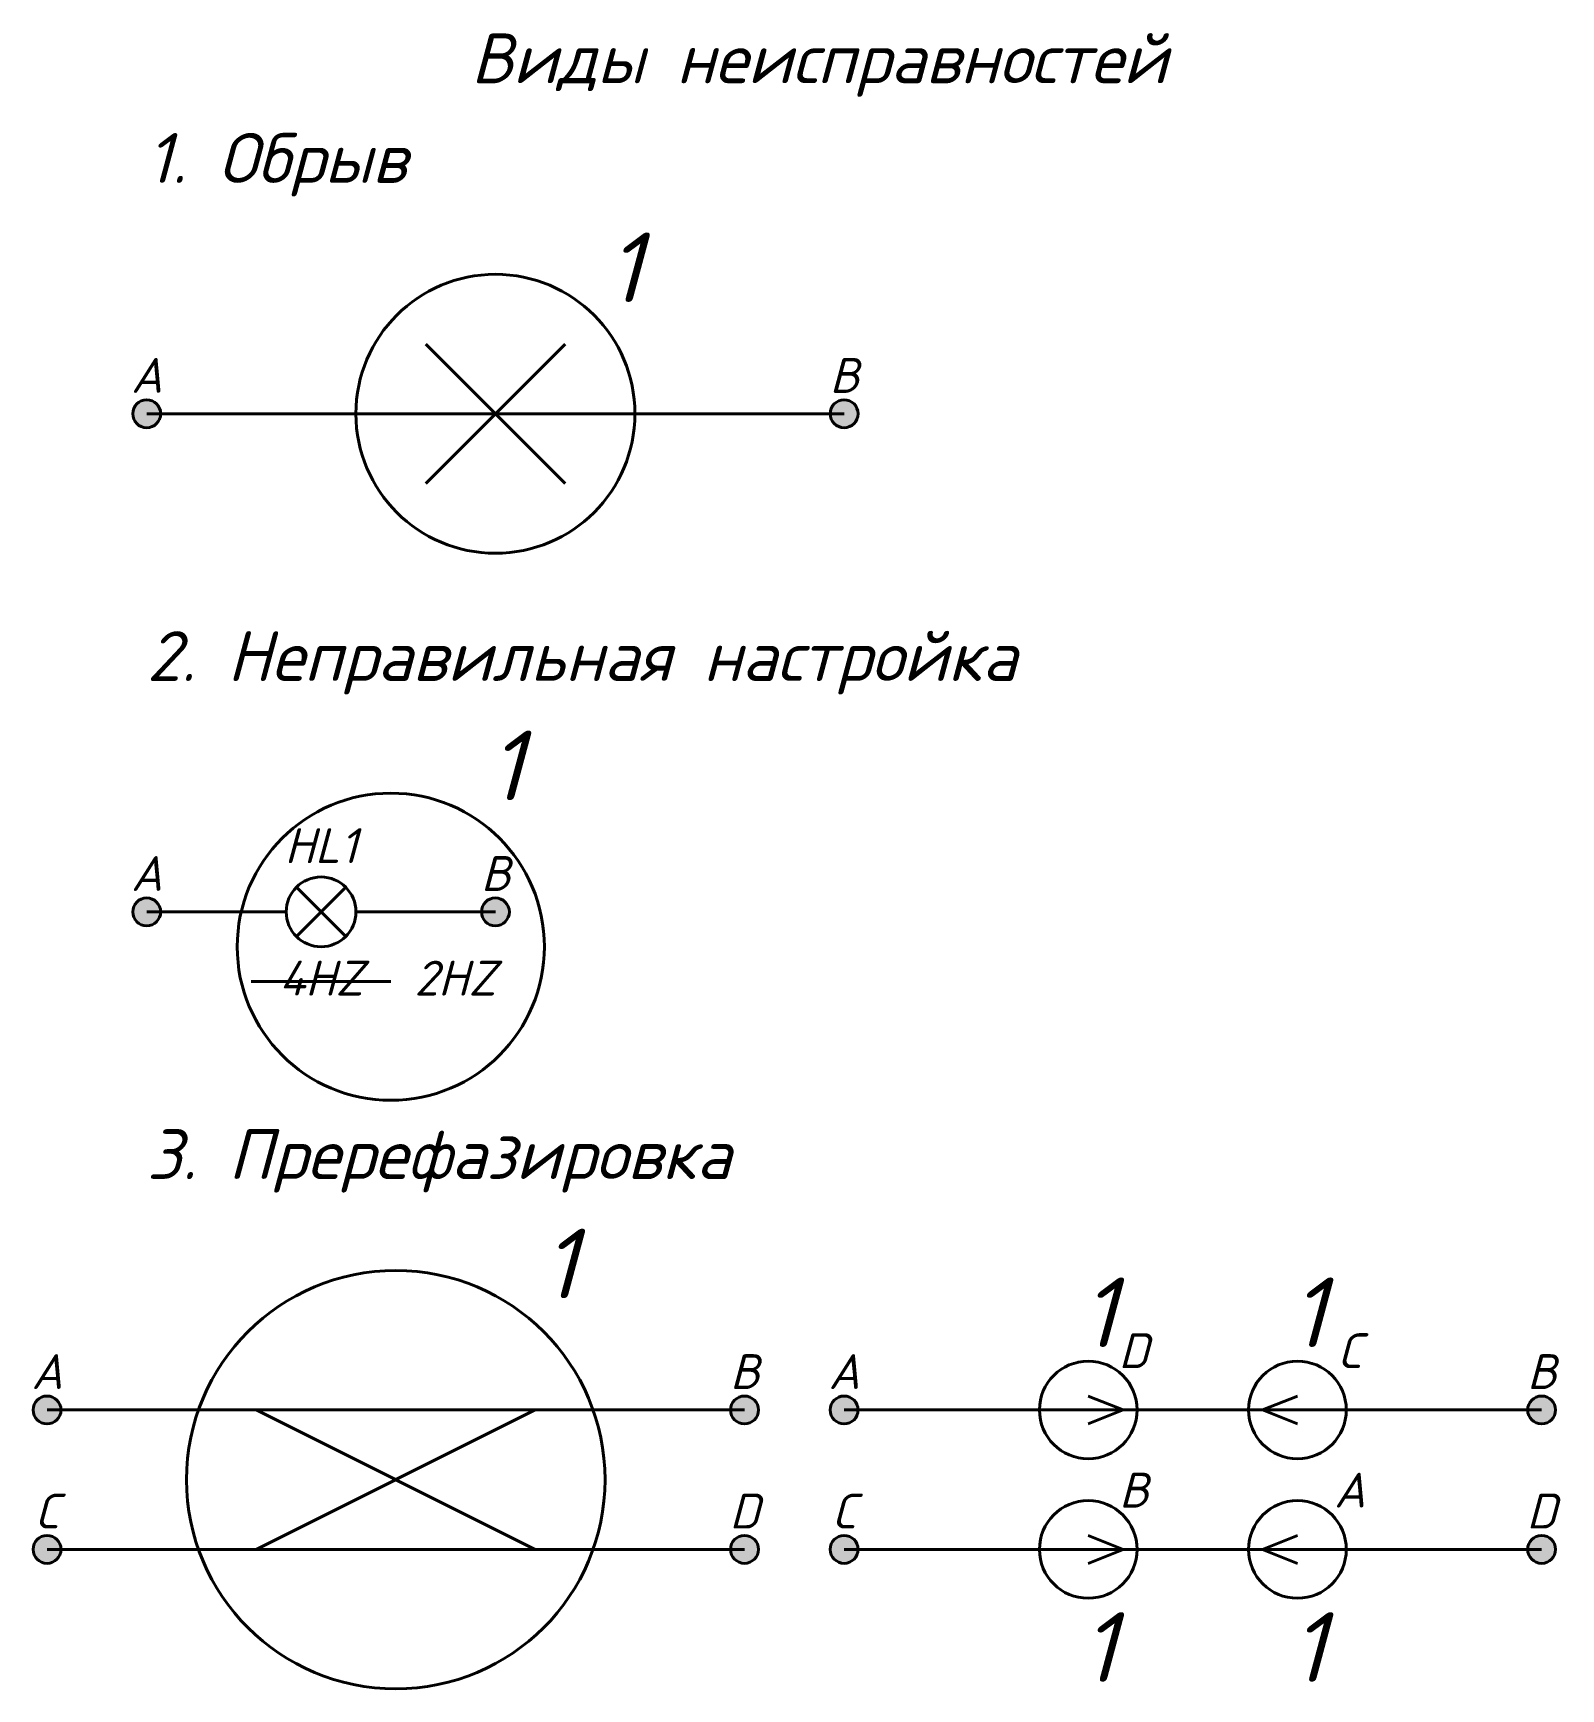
# Model space of a CAD drawing. Header units: millimetres. Extents: x 0 to 53000, y -591 to 24400.
# Drawn here: x 6308.6 to 6461.9, y 1368 to 1534.2 of the extents above; entities that cross this region are included whole.
import ezdxf

# ---------------------------------------------------------------- set-up
doc = ezdxf.new("R2010")
doc.units = ezdxf.units.MM
for name, color, linetype, lineweight in [('Основная', 7, 'Continuous', 30), ('Основная толстая', 7, 'Continuous', 40), ('Отметка', 5, 'Continuous', 40)]:
    doc.layers.add(name, color=color, linetype=linetype, lineweight=lineweight)
doc.styles.add('текст', font='isocpeui.ttf')

msp = doc.modelspace()

# ---------------------------------------------------------------- hatches: boundary and pattern name
at = {"layer": 'Основная толстая'}
h = msp.add_hatch(color=256, dxfattribs=at)
h.dxf.hatch_style = 1
h.paths.add_polyline_path([(6321.4, 1496, 1), (6318.6, 1496, 1)])
h = msp.add_hatch(color=256, dxfattribs=at)
h.dxf.hatch_style = 1
h.paths.add_polyline_path([(6391.4, 1496, 1), (6388.6, 1496, 1)])
h = msp.add_hatch(color=256, dxfattribs=at)
h.dxf.hatch_style = 1
h.paths.add_polyline_path([(6321.4, 1446, 1), (6318.6, 1446, 1)])
h = msp.add_hatch(color=256, dxfattribs=at)
h.dxf.hatch_style = 1
h.paths.add_polyline_path([(6356.4, 1446, 1), (6353.6, 1446, 1)])
h = msp.add_hatch(color=256, dxfattribs=at)
h.dxf.hatch_style = 1
h.paths.add_polyline_path([(6311.4, 1396, 1), (6308.6, 1396, 1)])
h = msp.add_hatch(color=256, dxfattribs=at)
h.dxf.hatch_style = 1
h.paths.add_polyline_path([(6381.4, 1396, 1), (6378.6, 1396, 1)])
h = msp.add_hatch(color=256, dxfattribs=at)
h.dxf.hatch_style = 1
h.paths.add_polyline_path([(6391.4, 1396, 1), (6388.6, 1396, 1)])
h = msp.add_hatch(color=256, dxfattribs=at)
h.dxf.hatch_style = 1
h.paths.add_polyline_path([(6461.4, 1396, 1), (6458.6, 1396, 1)])
h = msp.add_hatch(color=256, dxfattribs=at)
h.dxf.hatch_style = 1
h.paths.add_polyline_path([(6311.4, 1382, 1), (6308.6, 1382, 1)])
h = msp.add_hatch(color=256, dxfattribs=at)
h.dxf.hatch_style = 1
h.paths.add_polyline_path([(6381.4, 1382, 1), (6378.6, 1382, 1)])
h = msp.add_hatch(color=256, dxfattribs=at)
h.dxf.hatch_style = 1
h.paths.add_polyline_path([(6391.4, 1382, 1), (6388.6, 1382, 1)])
h = msp.add_hatch(color=256, dxfattribs=at)
h.dxf.hatch_style = 1
h.paths.add_polyline_path([(6461.4, 1382, 1), (6458.6, 1382, 1)])

# ---------------------------------------------------------------- linework, layer by layer
for p, q in [((6320, 1496), (6390, 1496)), ((6335.02513, 1443.52513), (6339.97487, 1448.47487)), ((6339.97487, 1443.52513), (6335.02513, 1448.47487)), ((6320, 1446), (6334, 1446)), ((6341, 1446), (6355, 1446)), ((6310, 1396), (6380, 1396)), ((6390, 1396), (6460, 1396)), ((6310, 1382), (6380, 1382)), ((6390, 1382), (6460, 1382))]:
    msp.add_line(p, q, dxfattribs=at)
for centre, radius in [((6320, 1496), 1.4), ((6390, 1496), 1.4), ((6337.5, 1446), 3.5), ((6320, 1446), 1.4), ((6355, 1446), 1.4), ((6310, 1396), 1.4), ((6380, 1396), 1.4), ((6390, 1396), 1.4), ((6460, 1396), 1.4), ((6310, 1382), 1.4), ((6380, 1382), 1.4), ((6390, 1382), 1.4), ((6460, 1382), 1.4)]:
    msp.add_circle(centre, radius, dxfattribs=at)
at = {"layer": 'Отметка'}
for p, q in [((6348, 1489), (6362, 1503)), ((6348, 1503), (6362, 1489)), ((6330.5, 1439), (6344.5, 1439)), ((6418, 1396), (6414.5, 1397.4)), ((6432, 1396), (6435.5, 1397.4)), ((6331, 1382), (6359, 1396)), ((6359, 1382), (6331, 1396)), ((6411, 1396), (6418, 1396)), ((6418, 1396), (6414.5, 1394.6)), ((6439, 1396), (6432, 1396)), ((6432, 1396), (6435.5, 1394.6)), ((6418, 1382), (6414.5, 1383.4)), ((6432, 1382), (6435.5, 1383.4)), ((6411, 1382), (6418, 1382)), ((6418, 1382), (6414.5, 1380.6)), ((6439, 1382), (6432, 1382)), ((6432, 1382), (6435.5, 1380.6))]:
    msp.add_line(p, q, dxfattribs=at)
for centre, radius in [((6355, 1496), 14), ((6344.5, 1442.5), 15.4159), ((6345, 1389), 21), ((6414.5, 1396), 4.9), ((6435.5, 1396), 4.9), ((6414.5, 1382), 4.9), ((6435.5, 1382), 4.9)]:
    msp.add_circle(centre, radius, dxfattribs=at)

# ---------------------------------------------------------------- texts
at = {"layer": 'Основная', "insert": (6310, 1531), "char_height": 5, "attachment_point": 4, "style": 'текст'}
msp.add_mtext_dynamic_manual_height_columns('\\pxi-3,l4,qc,t4;Виды неисправностей', width=150, gutter_width=15, heights=[23.56648], dxfattribs=at)
at = {"layer": 'Основная', "char_height": 5, "attachment_point": 4, "style": 'текст'}
for s, insert, width in [('1. Обрыв', (6320, 1521), 54.1971431), ('2. Неправильная настройка', (6320, 1471), 98.6671525), ('3. Пререфазировка', (6320, 1421), 98.6671525)]:
    msp.add_mtext(s, dxfattribs=dict(at, insert=insert, width=width))
at = {"layer": 'Основная толстая', "char_height": 3.5, "attachment_point": 8, "style": 'текст'}
for s, width, insert in [('А', 9.1, (6320, 1498.1)), ('В', 9.1, (6390, 1498.1)), ('HL1', 6.3, (6337.5, 1450.9)), ('А', 9.1, (6320, 1448.1)), ('В', 9.1, (6355, 1448.1)), ('А', 9.1, (6310, 1398.1)), ('В', 9.1, (6380, 1398.1)), ('А', 9.1, (6390, 1398.1)), ('В', 9.1, (6460, 1398.1)), ('С', 9.1, (6310, 1384.1)), ('D', 9.1, (6380, 1384.1)), ('С', 9.1, (6390, 1384.1)), ('D', 9.1, (6460, 1384.1))]:
    msp.add_mtext_dynamic_manual_height_columns(s, width=width, gutter_width=8.75, heights=[0], dxfattribs=dict(at, insert=insert))
at = {"layer": 'Основная толстая', "insert": (6337.5, 1441.1), "char_height": 3.5, "width": 4.5213636, "attachment_point": 2, "style": 'текст'}
msp.add_mtext('4HZ', dxfattribs=at)
at = {"layer": 'Отметка', "style": 'текст'}
for s, width, insert, char_height, attachment_point in [('1', 14, (6366.2, 1514.2), 7, 1), ('1', 14, (6354.3, 1464.2), 7, 1), ('1', 14, (6359.7, 1414.2), 7, 1), ('1', 14, (6413.8, 1409.3), 7, 1), ('1', 14, (6434.8, 1409.3), 7, 1), ('D', 9.1, (6419.05, 1400.2), 3.5, 8), ('С', 9.1, (6440.75, 1400.2), 3.5, 8), ('В', 9.1, (6419.05, 1386.2), 3.5, 8), ('А', 9.1, (6440.75, 1386.2), 3.5, 8), ('1', 14, (6413.8, 1375.7), 7, 1), ('1', 14, (6434.8, 1375.7), 7, 1)]:
    msp.add_mtext_dynamic_manual_height_columns(s, width=width, gutter_width=8.75, heights=[0], dxfattribs=dict(at, insert=insert, char_height=char_height, attachment_point=attachment_point))
at = {"layer": 'Отметка', "insert": (6350.96068, 1441.1), "char_height": 3.5, "width": 4.5213636, "attachment_point": 2, "style": 'текст'}
msp.add_mtext('2HZ', dxfattribs=at)

doc.saveas('drawing.dxf')
